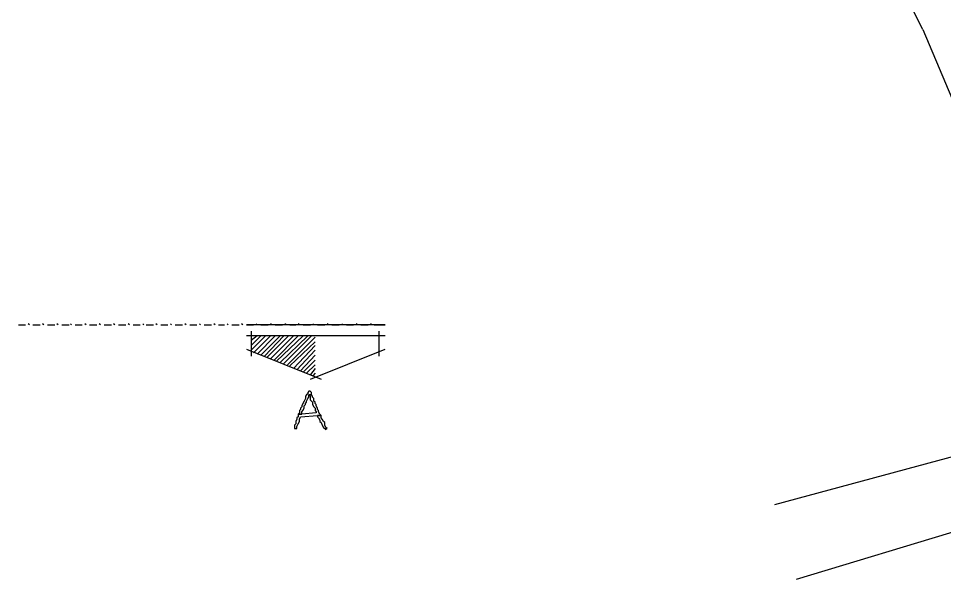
# Model space of a CAD drawing. Header units: millimetres. Extents: x -518.8 to -461.2, y 3.5 to 44.2.
# Drawn here: x -485.399 to -480.511, y 10.739 to 13.7 of the extents above; entities that cross this region are included whole.
import ezdxf

# ---------------------------------------------------------------- set-up
doc = ezdxf.new("R2010")
doc.units = ezdxf.units.MM
doc.header["$MEASUREMENT"] = 0
for name, color, linetype in [('6', 6, 'Continuous'), ('8', 8, 'Continuous'), ('MYSOLIDS', 7, 'Continuous')]:
    doc.layers.add(name, color=color, linetype=linetype)

msp = doc.modelspace()

# ---------------------------------------------------------------- linework, layer by layer
at = {"layer": '6'}
for points in [[(-485.3993, 12.0827), (-485.3617, 12.0827)], [(-485.3421, 12.0827), (-485.3489, 12.0887)], [(-485.3233, 12.0827), (-485.285, 12.0827)], [(-485.2662, 12.0827), (-485.2722, 12.0887)], [(-485.2466, 12.0827), (-485.2083, 12.0827)], [(-485.1895, 12.0827), (-485.1963, 12.0887)], [(-485.1707, 12.0827), (-485.1324, 12.0827)], [(-485.1196, 12.0827), (-485.1256, 12.0887)], [(-485.1, 12.0827), (-485.0624, 12.0827)], [(-485.0429, 12.0827), (-485.0496, 12.0887)], [(-485.0241, 12.0827), (-484.9857, 12.0827)], [(-484.9669, 12.0827), (-484.973, 12.0887)], [(-484.9474, 12.0827), (-484.909, 12.0827)], [(-484.8902, 12.0827), (-484.897, 12.0887)], [(-484.8714, 12.0827), (-484.8331, 12.0827)], [(-484.8136, 12.0827), (-484.8203, 12.0887)], [(-484.7948, 12.0827), (-484.7564, 12.0827)], [(-484.7376, 12.0827), (-484.7436, 12.0887)], [(-484.7248, 12.0827), (-484.6865, 12.0827)], [(-484.6677, 12.0827), (-484.6737, 12.0887)], [(-484.6481, 12.0827), (-484.6105, 12.0827)], [(-484.591, 12.0827), (-484.5978, 12.0887)], [(-484.5722, 12.0827), (-484.5339, 12.0827)], [(-484.5151, 12.0827), (-484.5211, 12.0887)], [(-484.4955, 12.0827), (-484.4572, 12.0827)], [(-484.4384, 12.0827), (-484.4444, 12.0887)], [(-484.4196, 12.0827), (-484.3812, 12.0827)], [(-484.3617, 12.0827), (-484.3684, 12.0887)], [(-484.3429, 12.0827), (-484.3113, 12.0827)], [(-484.2918, 12.0827), (-484.2985, 12.0887)], [(-484.273, 12.0827), (-484.2346, 12.0827)], [(-484.2158, 12.0827), (-484.2218, 12.0887)], [(-484.1963, 12.0827), (-484.1579, 12.0827)], [(-483.5218, 12.0827), (-483.4639, 12.0827), (-484.1963, 12.0827)], [(-484.1391, 12.0827), (-484.1451, 12.0887)], [(-484.1203, 12.0827), (-484.082, 12.0827)], [(-484.0624, 12.0827), (-484.0692, 12.0887)], [(-484.0436, 12.0827), (-484.0053, 12.0827)], [(-483.9865, 12.0827), (-483.9925, 12.0887)], [(-483.9669, 12.0827), (-483.9354, 12.0827)], [(-483.9166, 12.0827), (-483.9226, 12.0887)], [(-483.897, 12.0827), (-483.8587, 12.0827)], [(-483.8399, 12.0827), (-483.8459, 12.0887)], [(-483.8211, 12.0827), (-483.7827, 12.0827)], [(-483.7632, 12.0827), (-483.7699, 12.0887)], [(-483.7444, 12.0827), (-483.706, 12.0827)], [(-483.6872, 12.0827), (-483.6933, 12.0887)], [(-483.6677, 12.0827), (-483.6301, 12.0827)], [(-483.6105, 12.0827), (-483.6173, 12.0887)], [(-483.5918, 12.0827), (-483.5534, 12.0827)], [(-483.5346, 12.0827), (-483.5406, 12.0887)], [(-484.1707, 12.0503), (-484.1707, 11.9172)], [(-483.4963, 12.0503), (-483.4963, 11.9172)], [(-483.4639, 12.0248), (-484.1963, 12.0248)], [(-484.0948, 12.0248), (-484.1707, 11.9488)], [(-484.1203, 12.0248), (-484.1707, 11.9744)], [(-484.1391, 12.0248), (-484.1707, 12)], [(-484.1647, 12.0248), (-484.1707, 12.0248)], [(-484.0692, 12.0248), (-484.1579, 11.936)], [(-484.0436, 12.0248), (-484.1391, 11.9293)], [(-484.0181, 12.0248), (-484.1203, 11.9233)], [(-483.9993, 12.0248), (-484.1008, 11.9172)], [(-483.9737, 12.0248), (-484.088, 11.9105)], [(-483.9481, 12.0248), (-484.0692, 11.9045)], [(-483.9226, 12.0248), (-484.0496, 11.8977)], [(-483.897, 12.0248), (-484.0369, 11.8917)], [(-483.8714, 12.0248), (-484.0181, 11.8849)], [(-483.8527, 12.0248), (-483.9993, 11.8789)], [(-483.8339, 12.0188), (-483.9797, 11.8721)], [(-483.8339, 11.9932), (-483.9669, 11.8661)], [(-484.1963, 11.9548), (-483.8015, 11.7962)], [(-483.8339, 11.9744), (-483.9481, 11.8533)], [(-483.8339, 11.9488), (-483.9293, 11.8466)], [(-483.8587, 11.7962), (-483.4639, 11.9548)], [(-483.8339, 11.9233), (-483.9098, 11.8406)], [(-483.8339, 11.8977), (-483.897, 11.8338)], [(-483.8339, 11.8721), (-483.8782, 11.8278)], [(-483.8339, 11.8533), (-483.8587, 11.8218)], [(-483.8339, 11.8278), (-483.8459, 11.815)]]:
    msp.add_lwpolyline(points, dxfattribs=at)
at = {"layer": '8'}
for points in [[(-480.6256, 13.6421), (-480.7271, 13.8458), (-480.8549, 14.0368), (-481.0008, 14.209)], [(-480.6256, 13.6421), (-479.8872, 11.8977)], [(-478.6391, 11.5413), (-481.294, 10.7391)], [(-480.0842, 11.4902), (-481.4083, 11.1338)]]:
    msp.add_lwpolyline(points, dxfattribs=at)
at = {"layer": 'MYSOLIDS'}
for points in [[(-483.8662, 11.7323), (-483.8662, 11.7323), (-483.8662, 11.7323), (-483.8722, 11.7263), (-483.8722, 11.7195), (-483.8782, 11.7135), (-483.885, 11.7067), (-483.885, 11.6939), (-483.891, 11.6812), (-483.8978, 11.6684), (-483.9038, 11.6556), (-483.9038, 11.6496), (-483.9105, 11.6428), (-483.9105, 11.6368), (-483.9166, 11.6308), (-483.9166, 11.618), (-483.9233, 11.6112), (-483.9038, 11.6112), (-483.9038, 11.618), (-483.9038, 11.624), (-483.8978, 11.6308), (-483.891, 11.6428), (-483.891, 11.6496), (-483.891, 11.6556), (-483.885, 11.6624), (-483.885, 11.6684), (-483.8782, 11.6751), (-483.8782, 11.6812), (-483.8722, 11.6939), (-483.8662, 11.7007), (-483.8662, 11.7135), (-483.8534, 11.7135), (-483.8534, 11.7263), (-483.8594, 11.7323), (-483.8662, 11.7323), (-483.8662, 11.7323)], [(-483.8534, 11.7135), (-483.8662, 11.7135), (-483.8594, 11.7067), (-483.8594, 11.7007), (-483.8594, 11.6879), (-483.8534, 11.6812), (-483.8466, 11.6751), (-483.8466, 11.6624), (-483.8466, 11.6624), (-483.8406, 11.6496), (-483.8339, 11.6428), (-483.8339, 11.6308), (-483.8278, 11.624), (-483.8278, 11.618), (-483.9038, 11.6112), (-483.9233, 11.6112), (-483.9233, 11.5985), (-483.9293, 11.5924), (-483.9293, 11.5857), (-483.9361, 11.5729), (-483.9361, 11.5729), (-483.9361, 11.5601), (-483.9421, 11.5541), (-483.9421, 11.5413), (-483.9421, 11.5413), (-483.9421, 11.5353), (-483.9361, 11.5353), (-483.9361, 11.5353), (-483.9293, 11.5353), (-483.9293, 11.5473), (-483.9233, 11.5601), (-483.9233, 11.5601), (-483.9166, 11.5729), (-483.9166, 11.5797), (-483.9166, 11.5857), (-483.9105, 11.5985), (-483.8211, 11.6052), (-483.8023, 11.6052), (-483.8083, 11.6112), (-483.8151, 11.624), (-483.8151, 11.6308), (-483.8211, 11.6368), (-483.8211, 11.6428), (-483.8278, 11.6556), (-483.8278, 11.6624), (-483.8339, 11.6684), (-483.8339, 11.6751), (-483.8406, 11.6812), (-483.8406, 11.6879), (-483.8406, 11.6939), (-483.8466, 11.7007), (-483.8466, 11.7067), (-483.8534, 11.7135), (-483.8534, 11.7135)], [(-483.8023, 11.6052), (-483.8211, 11.6052), (-483.8211, 11.5985), (-483.8151, 11.5924), (-483.8083, 11.5797), (-483.8083, 11.5729), (-483.8023, 11.5669), (-483.7955, 11.5541), (-483.7895, 11.5413), (-483.7827, 11.5353), (-483.7827, 11.5353), (-483.7767, 11.5285), (-483.7767, 11.5353), (-483.7707, 11.5353), (-483.7767, 11.5413), (-483.7827, 11.5541), (-483.7827, 11.5669), (-483.7895, 11.5729), (-483.7955, 11.5857), (-483.8023, 11.5924), (-483.8023, 11.6052), (-483.8023, 11.6052)]]:
    msp.add_lwpolyline(points, dxfattribs=at)

doc.saveas('drawing.dxf')
